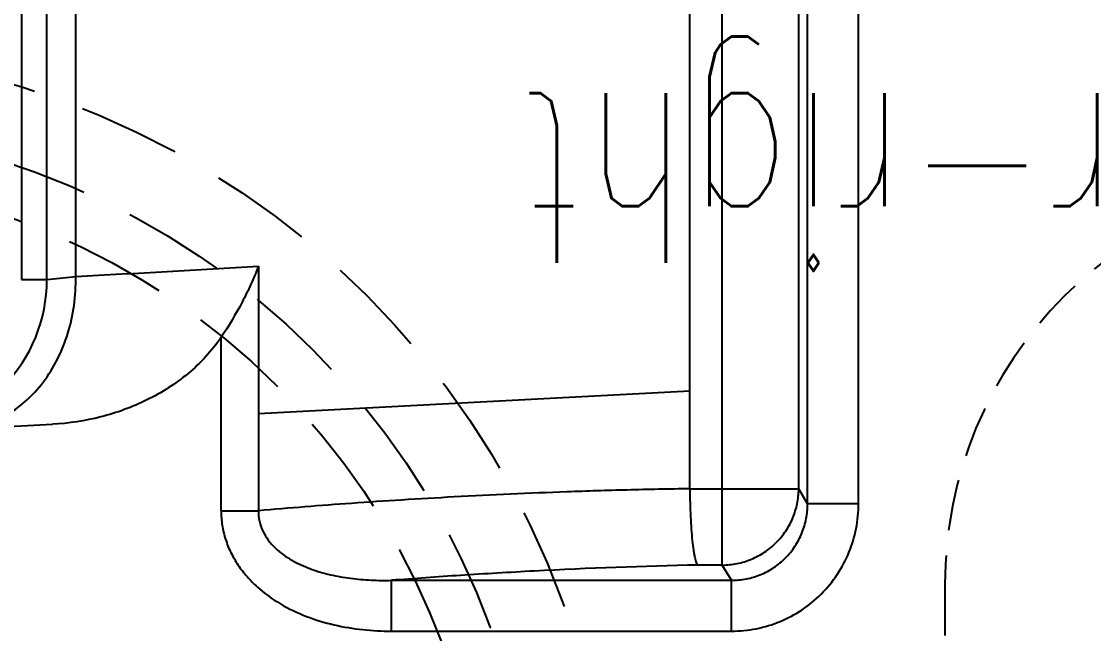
# Model space of a CAD drawing. Header units: millimetres. Extents: x 28656 to 29764, y -21384 to -20601.
# Drawn here: x 29170.18 to 29191.19, y -20758.23 to -20746.22 of the extents above; entities that cross this region are included whole.
import ezdxf

# ---------------------------------------------------------------- set-up
doc = ezdxf.new("R2010")
doc.units = ezdxf.units.MM
doc.header["$LTSCALE"] = 8
doc.linetypes.add('HIDDEN', pattern=[0.375, 0.25, -0.125])
doc.linetypes.add('HIDDEN2', pattern=[0.1875, 0.125, -0.0625])
for name, color, linetype in [('Cav-cor', 30, 'Continuous'), ('PRODUCT', 1, 'Continuous'), ('SLIDE', 6, 'Continuous'), ('SP', 3, 'Continuous')]:
    doc.layers.add(name, color=color, linetype=linetype)
doc.styles.add('txt', font='txt.shx', dxfattribs={"width": 0.75, "height": 3.2})

# ---------------------------------------------------------------- blocks, each defined once
blk = doc.blocks.new('20160826.095208')
at = {"layer": 'SP', "linetype": 'HIDDEN'}
for radius in [16.5, 15, 14]:
    blk.add_circle((0, 0), radius, dxfattribs=at)

msp = doc.modelspace()

# ---------------------------------------------------------------- linework, layer by layer
at = {"linetype": 'HIDDEN2'}
msp.add_lwpolyline([(29196.28, -20789.266), (29210.28, -20789.266, 0.414214), (29218.28, -20781.266), (29218.28, -20757.266, 0.414214), (29210.28, -20749.266), (29196.28, -20749.266, 0.414214), (29188.28, -20757.266), (29188.28, -20781.266, 0.414214)], format="xyb", close=True, dxfattribs=at)
at = {"layer": 'Cav-cor', "color": 241}
for p, q in [((29186.588, -20755.684), (29186.588, -20745.151)), ((29183.28, -20755.39), (29183.28, -20745.977)), ((29183.917, -20756.887), (29183.917, -20745.977)), ((29185.415, -20755.393), (29185.415, -20745.97)), ((29185.589, -20755.684), (29185.589, -20745.974)), ((29174.825, -20751.025), (29174.825, -20755.822)), ((29174.093, -20755.822), (29174.093, -20752.42)), ((29174.825, -20753.914), (29183.28, -20753.471)), ((29183.28, -20755.393), (29183.28, -20755.39)), ((29183.28, -20755.393), (29185.415, -20755.393)), ((29185.589, -20755.684), (29185.415, -20755.393)), ((29186.588, -20755.684), (29185.589, -20755.684)), ((29174.093, -20755.822), (29174.825, -20755.822)), ((29183.917, -20756.887), (29183.435, -20756.887)), ((29184.096, -20757.186), (29183.917, -20756.887)), ((29177.434, -20758.182), (29177.434, -20757.186)), ((29177.434, -20757.186), (29184.096, -20757.186)), ((29184.096, -20758.182), (29184.096, -20757.186)), ((29177.434, -20758.182), (29184.096, -20758.182))]:
    msp.add_line(p, q, dxfattribs=at)
for points, knots in [([(29174.825, -20751.025), (29174.78, -20751.145), (29174.68, -20751.383), (29174.448, -20751.856), (29174.242, -20752.197), (29174.093, -20752.42)], [0, 0, 0, 0, 0.242799, 0.491238, 1, 1, 1, 1]), ([(29183.28, -20755.39), (29182.871, -20755.396), (29182.068, -20755.412), (29180.528, -20755.46), (29179.055, -20755.526), (29177.647, -20755.609), (29176.368, -20755.694), (29175.433, -20755.768), (29174.825, -20755.822)], [0, 0, 0, 0, 0.145049, 0.284547, 0.545646, 0.667652, 0.784022, 1, 1, 1, 1]), ([(29183.28, -20755.393), (29183.281, -20755.485), (29183.284, -20755.667), (29183.294, -20755.931), (29183.308, -20756.177), (29183.326, -20756.396), (29183.346, -20756.558), (29183.363, -20756.668), (29183.376, -20756.735), (29183.39, -20756.79), (29183.404, -20756.834), (29183.418, -20756.866), (29183.429, -20756.882), (29183.435, -20756.887)], [0, 0, 0, 0, 0.183421, 0.36053, 0.525273, 0.672091, 0.796139, 0.848362, 0.893513, 0.931297, 0.961543, 0.984279, 1, 1, 1, 1]), ([(29183.917, -20756.887), (29184.014, -20756.886), (29184.21, -20756.866), (29184.492, -20756.78), (29184.752, -20756.641), (29184.98, -20756.454), (29185.168, -20756.226), (29185.307, -20755.967), (29185.394, -20755.685), (29185.414, -20755.49), (29185.415, -20755.393)], [0, 0, 0, 0, 0.125024, 0.250125, 0.375264, 0.500389, 0.625456, 0.750426, 0.875275, 1, 1, 1, 1]), ([(29184.096, -20758.182), (29184.259, -20758.182), (29184.586, -20758.15), (29185.057, -20758.007), (29185.491, -20757.775), (29185.871, -20757.462), (29186.183, -20757.08), (29186.414, -20756.646), (29186.556, -20756.174), (29186.588, -20755.847), (29186.588, -20755.684)], [0, 0, 0, 0, 0.124999, 0.249999, 0.374997, 0.499996, 0.624996, 0.749996, 0.874998, 1, 1, 1, 1]), ([(29184.096, -20757.186), (29184.194, -20757.186), (29184.39, -20757.168), (29184.674, -20757.082), (29184.935, -20756.942), (29185.163, -20756.754), (29185.349, -20756.524), (29185.487, -20756.262), (29185.571, -20755.978), (29185.59, -20755.782), (29185.589, -20755.684)], [0, 0, 0, 0, 0.125009, 0.250052, 0.375109, 0.500161, 0.625189, 0.750176, 0.875114, 1, 1, 1, 1]), ([(29174.093, -20755.822), (29174.093, -20755.916), (29174.108, -20756.105), (29174.173, -20756.382), (29174.28, -20756.646), (29174.423, -20756.891), (29174.597, -20757.116), (29174.863, -20757.385), (29175.402, -20757.773), (29176.122, -20758.04), (29176.867, -20758.163), (29177.245, -20758.182), (29177.434, -20758.182)], [0, 0, 0, 0, 0.062541, 0.125084, 0.187633, 0.250188, 0.312751, 0.375321, 0.500316, 0.749745, 0.874864, 1, 1, 1, 1]), ([(29174.825, -20755.822), (29174.824, -20755.89), (29174.837, -20756.029), (29174.905, -20756.225), (29175.013, -20756.401), (29175.196, -20756.605), (29175.474, -20756.803), (29175.845, -20756.97), (29176.233, -20757.083), (29176.631, -20757.152), (29177.032, -20757.186), (29177.3, -20757.189), (29177.434, -20757.186)], [0, 0, 0, 0, 0.063617, 0.127154, 0.190486, 0.253566, 0.378818, 0.503536, 0.627899, 0.75204, 0.876052, 1, 1, 1, 1]), ([(29183.435, -20756.887), (29182.366, -20756.907), (29180.815, -20756.967), (29178.815, -20757.085), (29177.884, -20757.151), (29177.434, -20757.186)], [0, 0, 0, 0, 0.533767, 0.774923, 1, 1, 1, 1])]:
    msp.add_open_spline(points, degree=3, knots=knots, dxfattribs=at)
at = {"layer": 'SLIDE'}
for p, q in [((29170.18, -20744.966), (29170.18, -20751.285)), ((29170.68, -20751.285), (29170.68, -20745.977)), ((29171.245, -20751.226), (29171.245, -20745.977)), ((29170.18, -20751.285), (29170.68, -20751.285)), ((29170.68, -20751.285), (29171.245, -20751.226)), ((29143.28, -20755.568), (29170.787, -20754.126))]:
    msp.add_line(p, q, dxfattribs=at)
for centre, radius, start, end in [((29136.266, -20093.25), 658.905, 273.043092, 273.354931), ((29167.68, -20751.285), 3, 273, 0)]:
    msp.add_arc(centre, radius, start, end, dxfattribs=at)
for points, knots in [([(29168.967, -20754.221), (29169.121, -20754.213), (29169.433, -20754.159), (29169.875, -20753.971), (29170.276, -20753.682), (29170.622, -20753.305), (29170.902, -20752.853), (29171.105, -20752.343), (29171.226, -20751.794), (29171.248, -20751.416), (29171.245, -20751.226)], [0, 0, 0, 0, 0.112262, 0.226558, 0.344536, 0.467194, 0.594787, 0.726867, 0.862415, 1, 1, 1, 1]), ([(29174.093, -20752.42), (29174.004, -20752.553), (29173.804, -20752.805), (29173.453, -20753.136), (29173.063, -20753.42), (29172.503, -20753.735), (29171.745, -20754.012), (29171.107, -20754.109), (29170.787, -20754.126)], [0, 0, 0, 0, 0.125037, 0.250096, 0.375172, 0.500258, 0.750113, 1, 1, 1, 1])]:
    msp.add_open_spline(points, degree=3, knots=knots, dxfattribs=at)

# ---------------------------------------------------------------- block references
at = {"layer": 'SP'}
msp.add_blockref('20160826.095208', (29165.28, -20763.266), dxfattribs=at)

# ---------------------------------------------------------------- texts
at = {"layer": 'PRODUCT', "color": 4, "insert": (29209.566, -20750.96), "char_height": 3.32928, "width": 33.03368, "attachment_point": 1, "rotation": 180, "style": 'txt'}
msp.add_mtext('smile-lever-right', dxfattribs=at)

doc.saveas('drawing.dxf')
